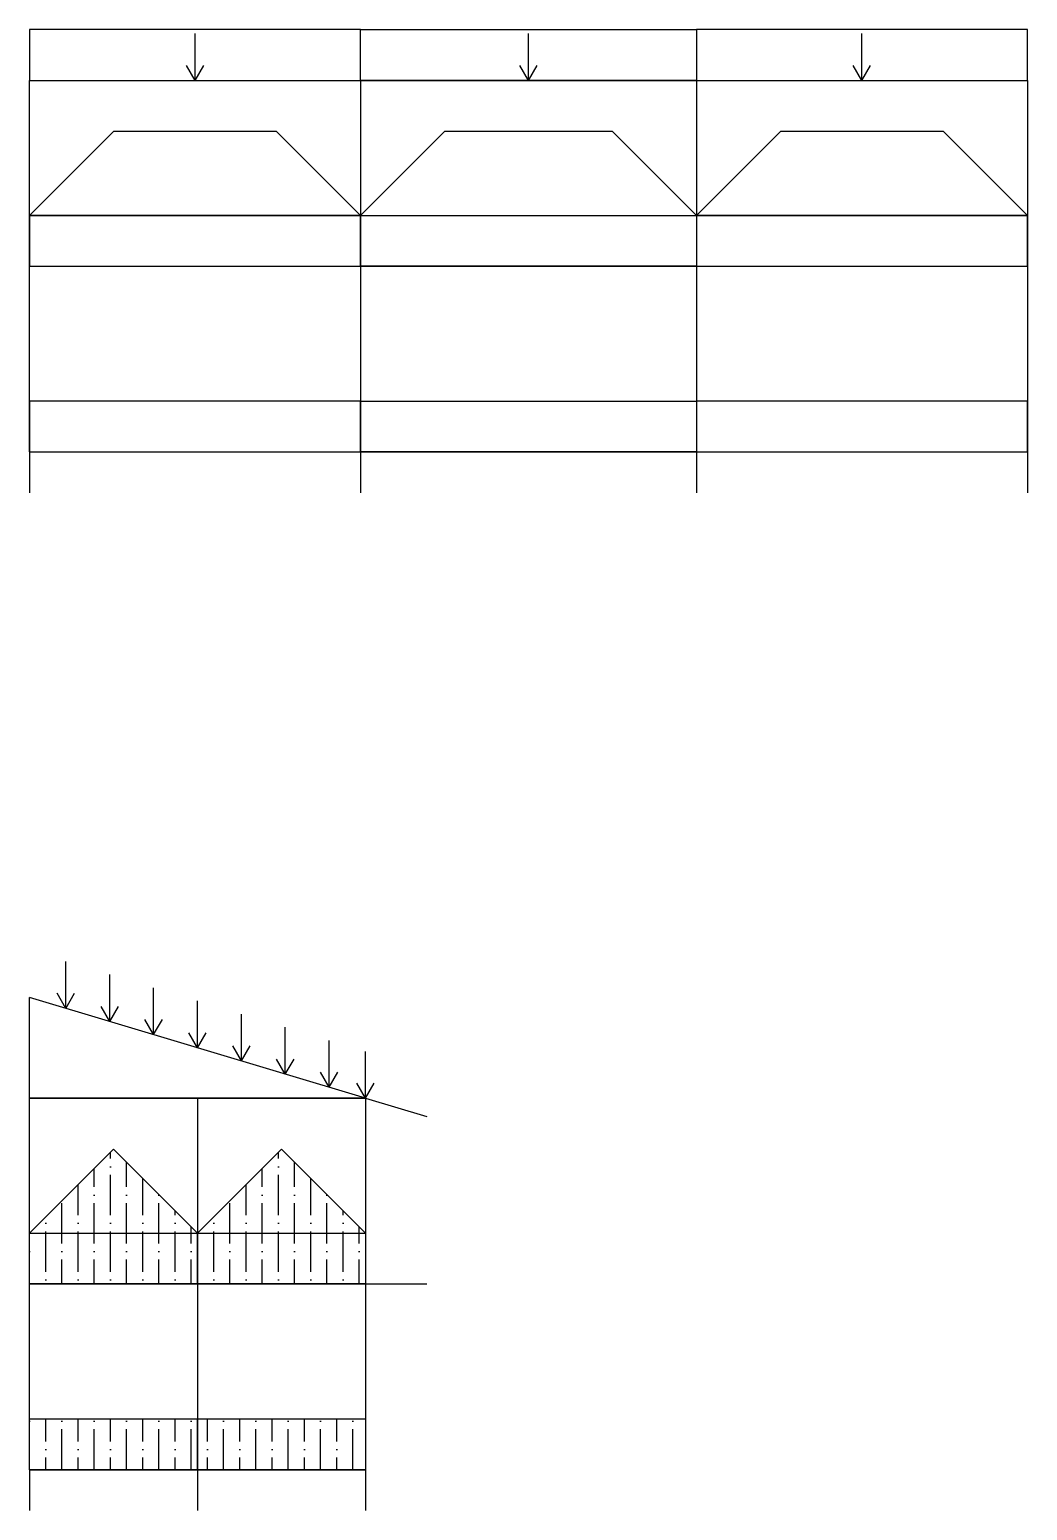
# Model space of a CAD drawing. Header units: metres. Extents: x 0 to 19.6, y -0.8 to 28.3.
import ezdxf

# ---------------------------------------------------------------- set-up
doc = ezdxf.new("R2010")
doc.units = ezdxf.units.M

msp = doc.modelspace()

# ---------------------------------------------------------------- hatches: boundary and pattern name
h = msp.add_hatch()
h.set_pattern_fill('ANSI36', color=256, scale=0.1, angle=45)
h.paths.add_polyline_path([(3.3, 3.65), (0, 3.65), (0, 4.65), (3.3, 4.65)])
h.paths.add_polyline_path([(0, 4.65), (3.3, 4.65), (1.65, 6.3)])
h = msp.add_hatch()
h.set_pattern_fill('ANSI36', color=256, scale=0.1, angle=45)
h.set_pattern_definition([(90, (3.3, 0), (-0.3175, 0.555625), [0.79375, -0.15875, 0, -0.15875])])
h.paths.add_polyline_path([(6.6, 3.65), (3.3, 3.65), (3.3, 4.65), (6.6, 4.65)])
h.paths.add_polyline_path([(3.3, 4.65), (6.6, 4.65), (4.95, 6.3)])
h = msp.add_hatch()
h.set_pattern_fill('ANSI36', color=256, scale=0.1, angle=45)
h.paths.add_polyline_path([(3.3, 0), (0, 0), (0, 1), (3.3, 1)])
h.paths.add_polyline_path([(6.6, 0), (3.3, 0), (3.3, 1), (6.6, 1)])

# ---------------------------------------------------------------- linework, layer by layer
for p, q in [((3.25, 27.3), (3.25, 28.221)), ((9.8, 27.3), (9.8, 28.221)), ((16.35, 27.3), (16.35, 28.221)), ((3.25, 27.3), (3.079, 27.597)), ((3.25, 27.3), (3.421, 27.597)), ((9.8, 27.3), (9.629, 27.597)), ((9.8, 27.3), (9.971, 27.597)), ((16.35, 27.3), (16.179, 27.597)), ((16.35, 27.3), (16.521, 27.597)), ((0, 23.65), (0, 27.3)), ((0, 27.3), (6.5, 27.3)), ((6.5, 27.3), (6.5, 23.65)), ((6.5, 27.3), (13.1, 27.3)), ((13.1, 27.3), (13.1, 23.65)), ((13.1, 27.3), (19.6, 27.3)), ((19.6, 27.3), (19.6, 23.65)), ((0, 20), (0, 23.65)), ((0, 23.65), (6.5, 23.65)), ((6.5, 23.65), (6.5, 20)), ((6.5, 23.65), (13.1, 23.65)), ((13.1, 23.65), (13.1, 20)), ((13.1, 23.65), (19.6, 23.65)), ((19.6, 23.65), (19.6, 20)), ((0, 20), (6.5, 20)), ((0, 20), (0, 19.2)), ((6.5, 20), (13.1, 20)), ((6.5, 20), (6.5, 19.2)), ((13.1, 20), (19.6, 20)), ((13.1, 20), (13.1, 19.2)), ((19.6, 20), (19.6, 19.2)), ((0.712, 9.066), (0.712, 9.987)), ((1.574, 8.808), (1.574, 9.729)), ((0.712, 9.066), (0.541, 9.363)), ((0.712, 9.066), (0.884, 9.363)), ((2.436, 8.549), (2.436, 9.47)), ((1.574, 8.808), (1.403, 9.105)), ((1.574, 8.808), (1.746, 9.105)), ((3.298, 8.291), (3.298, 9.211)), ((2.436, 8.549), (2.265, 8.846)), ((2.436, 8.549), (2.608, 8.846)), ((4.16, 8.032), (4.16, 8.953)), ((3.298, 8.291), (3.127, 8.587)), ((3.298, 8.291), (3.47, 8.587)), ((5.022, 7.773), (5.022, 8.694)), ((4.16, 8.032), (3.989, 8.329)), ((4.16, 8.032), (4.332, 8.329)), ((5.884, 7.515), (5.884, 8.436)), ((6.6, 7.3), (6.6, 8.221)), ((5.022, 7.773), (4.851, 8.07)), ((5.022, 7.773), (5.194, 8.07)), ((5.884, 7.515), (5.713, 7.812)), ((5.884, 7.515), (6.056, 7.812)), ((6.6, 7.3), (6.429, 7.597)), ((6.6, 7.3), (6.771, 7.597)), ((0, 3.65), (0, 7.3)), ((0, 7.3), (3.3, 7.3)), ((3.3, 7.3), (3.3, 3.65)), ((3.3, 7.3), (6.6, 7.3)), ((6.6, 7.3), (6.6, 3.65)), ((6.6, 7.3), (7.8, 6.94)), ((0, 0), (0, 3.65)), ((0, 3.65), (3.3, 3.65)), ((3.3, 3.65), (3.3, 0)), ((3.3, 3.65), (6.6, 3.65)), ((6.6, 3.65), (6.6, 0)), ((6.6, 3.65), (7.8, 3.65)), ((0, 0), (3.3, 0)), ((0, 0), (0, -0.8)), ((3.3, 0), (6.6, 0)), ((3.3, 0), (3.3, -0.8)), ((6.6, 0), (6.6, -0.8))]:
    msp.add_line(p, q)
at = {"flags": 128}
for points in [[(0, 27.3), (6.5, 27.3), (6.5, 28.3), (0, 28.3), (0, 27.3)], [(6.5, 28.3), (13.1, 28.3), (13.1, 27.3), (6.5, 27.3), (6.5, 28.3)], [(13.1, 27.3), (19.6, 27.3), (19.6, 28.3), (13.1, 28.3), (13.1, 27.3)], [(0, 23.65), (6.5, 23.65), (6.5, 24.65), (0, 24.65), (0, 23.65)], [(6.5, 24.65), (13.1, 24.65), (13.1, 23.65), (6.5, 23.65), (6.5, 24.65)], [(13.1, 23.65), (19.6, 23.65), (19.6, 24.65), (13.1, 24.65), (13.1, 23.65)], [(0, 20), (6.5, 20), (6.5, 21), (0, 21), (0, 20)], [(6.5, 21), (13.1, 21), (13.1, 20), (6.5, 20), (6.5, 21)], [(13.1, 20), (19.6, 20), (19.6, 21), (13.1, 21), (13.1, 20)], [(6.6, 7.3), (0, 9.28)], [(6.6, 7.3), (0, 7.3), (0, 9.28)]]:
    msp.add_lwpolyline(points, dxfattribs=at)
for points in [[(1.65, 26.3), (0, 24.65), (6.5, 24.65), (4.85, 26.3)], [(8.15, 26.3), (6.5, 24.65), (13.1, 24.65), (11.45, 26.3)], [(14.75, 26.3), (13.1, 24.65), (19.6, 24.65), (17.95, 26.3)], [(0, 4.65), (3.3, 4.65), (1.65, 6.3)], [(3.3, 4.65), (6.6, 4.65), (4.95, 6.3)], [(3.3, 3.65), (0, 3.65), (0, 4.65), (3.3, 4.65)], [(6.6, 3.65), (3.3, 3.65), (3.3, 4.65), (6.6, 4.65)], [(3.3, 0), (0, 0), (0, 1), (3.3, 1)], [(6.6, 0), (3.3, 0), (3.3, 1), (6.6, 1)]]:
    msp.add_lwpolyline(points, close=True, dxfattribs=at)

doc.saveas('drawing.dxf')
